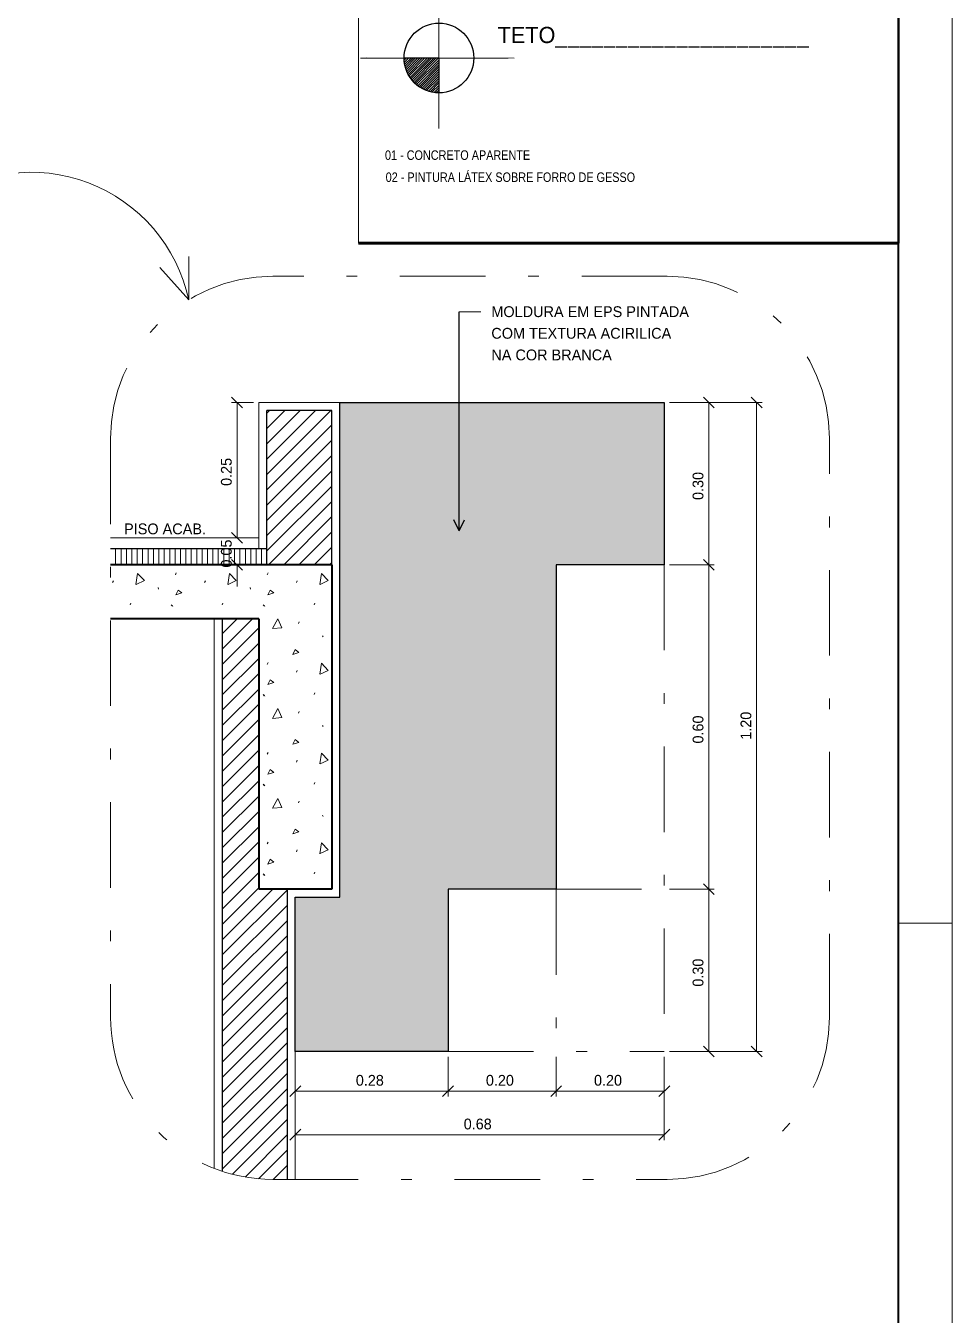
# Model space of a CAD drawing. Header units: metres. Extents: x 3.9 to 63.3, y 8 to 50.1.
# Drawn here: x 54.78 to 63.35, y 19.24 to 31.17 of the extents above; entities that cross this region are included whole.
import ezdxf
from ezdxf.enums import TextEntityAlignment as Align

# ---------------------------------------------------------------- set-up
doc = ezdxf.new("R2010")
doc.units = ezdxf.units.M
doc.header["$MEASUREMENT"] = 0
doc.linetypes.add('DGN Style 4', pattern=[1.582247, 0.790629, -0.395315, 0.000988287, -0.395315])
doc.layers.get('Defpoints').update_dxf_attribs({"lineweight": 0})
for name, color, linetype, lineweight in [('$1$23B - Cotas Aux 2', 7, 'Continuous', 0), ('11 - Acabamentos', 7, 'Continuous', 0), ('24 - Textos Gerais', 7, 'Continuous', 0), ('Level 12', 7, 'Continuous', 0), ('Level 15', 7, 'Continuous', 0), ('Level 24-1', 7, 'Continuous', 0), ('Level 3', 7, 'Continuous', 0), ('Level 63', 7, 'Continuous', 0), ('Level 7', 7, 'Continuous', 0)]:
    doc.layers.add(name, color=color, linetype=linetype, lineweight=lineweight)
doc.styles.add('Style-CIVIL', font='CIVIL.shx')
doc.styles.add('Style-INTL_ENGINEERING', font='INTL_ENGINEERING.shx')
doc.dimstyles.get("Standard").update_dxf_attribs({"dimtxt": 0.18, "dimasz": 0.18, "dimexe": 0.18, "dimexo": 0.0625, "dimgap": 0.09, "dimtad": 0, "dimtih": 1, "dimtoh": 1, "dimdec": 4, "dimzin": 1, "dimdsep": 46, "dimtxsty": 'Standard', "dimcen": 0, "dimadec": 0, "dimazin": 0, "dimtfac": 1, "dimtdec": 4, "dimtofl": 0, "dimtmove": 0, "dimatfit": 3, "dimfxl": 0, "dimtolj": 1, "dimtzin": 1, "dimarcsym": 0})

# ---------------------------------------------------------------- blocks, each defined once
blk = doc.blocks.new('*D632')
at = {"layer": 'Defpoints', "color": 2, "linetype": 'Continuous', "lineweight": 0}
for p, q in [((61.048, 26.231), (61.147, 26.132)), ((60.735, 26.182), (61.147, 26.182)), ((61.098, 26.182), (61.098, 23.182)), ((60.735, 23.182), (61.147, 23.182)), ((61.147, 23.132), (61.048, 23.231))]:
    blk.add_line(p, q, dxfattribs=at)
at = {"layer": 'Defpoints'}
for p in [(60.686, 26.182), (61.098, 24.682), (60.686, 23.182), (61.098, 23.182)]:
    blk.add_point(p, dxfattribs=at)
at = {"layer": 'Defpoints', "color": 2, "linetype": 'Continuous', "lineweight": 0, "style": 'Style-INTL_ENGINEERING'}
blk.add_text('0.60', height=0.0995, rotation=90, dxfattribs=at).set_placement((60.998, 24.529), align=Align.MIDDLE_LEFT)
blk = doc.blocks.new('_Oblique')
at = {"color": 0, "linetype": 'ByBlock', "lineweight": -2}
blk.add_line((0.5, 0.5), (-0.5, -0.5), dxfattribs=at)
blk = doc.blocks.new('*D633')
at = {"layer": 'Defpoints', "color": 2, "linetype": 'Continuous', "lineweight": 0}
for p, q in [((60.735, 23.182), (61.147, 23.182)), ((61.048, 23.231), (61.147, 23.132)), ((61.098, 23.182), (61.098, 21.682)), ((61.147, 21.632), (61.048, 21.731)), ((60.735, 21.682), (61.147, 21.682))]:
    blk.add_line(p, q, dxfattribs=at)
at = {"layer": 'Defpoints'}
for p in [(60.686, 23.182), (61.098, 22.432), (60.686, 21.682), (61.098, 21.682)]:
    blk.add_point(p, dxfattribs=at)
at = {"layer": 'Defpoints', "color": 2, "linetype": 'Continuous', "lineweight": 0, "style": 'Style-INTL_ENGINEERING'}
blk.add_text('0.30', height=0.0995, rotation=90, dxfattribs=at).set_placement((60.998, 22.281), align=Align.MIDDLE_LEFT)
blk = doc.blocks.new('*D631')
at = {"layer": 'Defpoints', "color": 2, "linetype": 'Continuous', "lineweight": 0}
for p, q in [((60.735, 27.682), (61.147, 27.682)), ((61.048, 27.731), (61.147, 27.632)), ((61.098, 27.682), (61.098, 26.182)), ((61.147, 26.132), (61.048, 26.231)), ((60.735, 26.182), (61.147, 26.182))]:
    blk.add_line(p, q, dxfattribs=at)
at = {"layer": 'Defpoints'}
for p in [(60.686, 27.682), (61.098, 26.932), (60.686, 26.182), (61.098, 26.182)]:
    blk.add_point(p, dxfattribs=at)
at = {"layer": 'Defpoints', "color": 2, "linetype": 'Continuous', "lineweight": 0, "style": 'Style-INTL_ENGINEERING'}
blk.add_text('0.30', height=0.0995, rotation=90, dxfattribs=at).set_placement((60.998, 26.781), align=Align.MIDDLE_LEFT)
blk = doc.blocks.new('*D634')
at = {"layer": 'Defpoints', "color": 2, "linetype": 'Continuous', "lineweight": 0}
for p, q in [((60.735, 27.682), (61.59, 27.682)), ((61.49, 27.731), (61.59, 27.632)), ((61.54, 27.682), (61.54, 21.682)), ((61.59, 21.632), (61.49, 21.731)), ((60.735, 21.682), (61.59, 21.682))]:
    blk.add_line(p, q, dxfattribs=at)
at = {"layer": 'Defpoints'}
for p in [(60.686, 27.682), (61.54, 24.682), (60.686, 21.682), (61.54, 21.682)]:
    blk.add_point(p, dxfattribs=at)
at = {"layer": 'Defpoints', "color": 2, "linetype": 'Continuous', "lineweight": 0, "style": 'Style-INTL_ENGINEERING'}
blk.add_text('1.20', height=0.0995, rotation=90, dxfattribs=at).set_placement((61.441, 24.564), align=Align.MIDDLE_LEFT)
blk = doc.blocks.new('*D636')
at = {"layer": 'Defpoints', "color": 2, "linetype": 'Continuous', "lineweight": 0}
for p, q in [((58.686, 21.632), (58.686, 21.266)), ((59.686, 21.632), (59.686, 21.266)), ((58.636, 21.266), (58.736, 21.365)), ((59.736, 21.365), (59.636, 21.266)), ((58.686, 21.315), (59.686, 21.315))]:
    blk.add_line(p, q, dxfattribs=at)
at = {"layer": 'Defpoints'}
for p in [(58.686, 21.682), (59.686, 21.682), (59.186, 21.315), (59.686, 21.315)]:
    blk.add_point(p, dxfattribs=at)
at = {"layer": 'Defpoints', "color": 2, "linetype": 'Continuous', "lineweight": 0, "style": 'Style-INTL_ENGINEERING'}
blk.add_text('0.20', height=0.0995, dxfattribs=at).set_placement((59.036, 21.415), align=Align.MIDDLE_LEFT)
blk = doc.blocks.new('*D637')
at = {"layer": 'Defpoints', "color": 2, "linetype": 'Continuous', "lineweight": 0}
for p, q in [((59.686, 21.632), (59.686, 21.266)), ((60.686, 21.632), (60.686, 21.266)), ((59.636, 21.266), (59.736, 21.365)), ((60.736, 21.365), (60.636, 21.266)), ((59.686, 21.315), (60.686, 21.315))]:
    blk.add_line(p, q, dxfattribs=at)
at = {"layer": 'Defpoints'}
for p in [(59.686, 21.682), (60.686, 21.682), (60.186, 21.315), (60.686, 21.315)]:
    blk.add_point(p, dxfattribs=at)
at = {"layer": 'Defpoints', "color": 2, "linetype": 'Continuous', "lineweight": 0, "style": 'Style-INTL_ENGINEERING'}
blk.add_text('0.20', height=0.0995, dxfattribs=at).set_placement((60.036, 21.415), align=Align.MIDDLE_LEFT)
blk = doc.blocks.new('*D635')
at = {"layer": 'Defpoints', "color": 2, "linetype": 'Continuous', "lineweight": 0}
for p, q in [((57.273, 21.632), (57.273, 21.266)), ((58.686, 21.632), (58.686, 21.266)), ((57.223, 21.266), (57.323, 21.365)), ((58.736, 21.365), (58.636, 21.266)), ((57.273, 21.315), (58.686, 21.315))]:
    blk.add_line(p, q, dxfattribs=at)
at = {"layer": 'Defpoints'}
for p in [(57.273, 21.682), (58.686, 21.682), (57.979, 21.315), (58.686, 21.315)]:
    blk.add_point(p, dxfattribs=at)
at = {"layer": 'Defpoints', "color": 2, "linetype": 'Continuous', "lineweight": 0, "style": 'Style-INTL_ENGINEERING'}
blk.add_text('0.28', height=0.0995, dxfattribs=at).set_placement((57.833, 21.415), align=Align.MIDDLE_LEFT)
blk = doc.blocks.new('*D638')
at = {"layer": 'Defpoints', "color": 2, "linetype": 'Continuous', "lineweight": 0}
for p, q in [((57.273, 21.632), (57.273, 20.862)), ((60.686, 21.632), (60.686, 20.862)), ((57.223, 20.862), (57.323, 20.962)), ((57.273, 20.912), (60.686, 20.912)), ((60.736, 20.962), (60.636, 20.862))]:
    blk.add_line(p, q, dxfattribs=at)
at = {"layer": 'Defpoints'}
for p in [(57.273, 21.682), (60.686, 21.682), (58.979, 20.912), (60.686, 20.912)]:
    blk.add_point(p, dxfattribs=at)
at = {"layer": 'Defpoints', "color": 2, "linetype": 'Continuous', "lineweight": 0, "style": 'Style-INTL_ENGINEERING'}
blk.add_text('0.68', height=0.0995, dxfattribs=at).set_placement((58.831, 21.011), align=Align.MIDDLE_LEFT)
blk = doc.blocks.new('TerminatorOpen')
at = {"color": 0, "linetype": 'ByBlock', "lineweight": -2}
for q in [(-1, 0.5), (-1, 0), (-1, -0.5)]:
    blk.add_line((0, 0), q, dxfattribs=at)
blk = doc.blocks.new('*U640')
at = {"layer": 'Level 24-1', "color": 7, "linetype": 'DGN Style 4', "lineweight": 13, "flags": 128}
for points in [[(1.824, 4.175), (-1.825, 4.175)], [(-3.324, 2.675), (-3.324, -2.675)], [(3.324, -2.695), (3.324, 2.675)], [(-1.824, -4.175), (1.825, -4.175)]]:
    blk.add_lwpolyline(points, dxfattribs=at)
at = {"layer": 'Level 24-1', "color": 7, "linetype": 'DGN Style 4', "lineweight": 13}
for centre, start, end in [((-1.825, 2.675), 90.0025, 180.0025), ((1.824, 2.675), 0.0025, 90.0025), ((-1.824, -2.675), 180.0025, 270.0025), ((1.825, -2.675), 270.0025, 0.0025)]:
    blk.add_arc(centre, 1.5, start, end, dxfattribs=at)
blk = doc.blocks.new('*D649')
at = {"layer": 'Defpoints', "color": 2, "linetype": 'Continuous', "lineweight": 0}
for p, q in [((56.734, 26.631), (56.734, 26.432)), ((56.784, 26.382), (56.684, 26.481)), ((56.886, 26.432), (56.684, 26.432)), ((56.684, 26.231), (56.784, 26.132)), ((56.961, 26.182), (56.684, 26.182)), ((56.734, 25.982), (56.734, 26.182))]:
    blk.add_line(p, q, dxfattribs=at)
at = {"layer": 'Defpoints'}
for p in [(56.936, 26.432), (56.734, 26.307), (56.734, 26.182), (57.011, 26.182)]:
    blk.add_point(p, dxfattribs=at)
at = {"layer": 'Defpoints', "color": 2, "linetype": 'Continuous', "lineweight": 0, "style": 'Style-INTL_ENGINEERING'}
blk.add_text('0.05', height=0.0995, rotation=90, dxfattribs=at).set_placement((56.635, 26.156), align=Align.MIDDLE_LEFT)
blk = doc.blocks.new('*D648')
at = {"layer": 'Defpoints', "color": 2, "linetype": 'Continuous', "lineweight": 0}
for p, q in [((56.684, 27.731), (56.784, 27.632)), ((56.886, 27.682), (56.684, 27.682)), ((56.734, 27.682), (56.734, 26.432)), ((56.784, 26.382), (56.684, 26.481)), ((56.886, 26.432), (56.684, 26.432))]:
    blk.add_line(p, q, dxfattribs=at)
at = {"layer": 'Defpoints'}
for p in [(56.936, 27.682), (56.734, 27.057), (56.734, 26.432), (56.936, 26.432)]:
    blk.add_point(p, dxfattribs=at)
at = {"layer": 'Defpoints', "color": 2, "linetype": 'Continuous', "lineweight": 0, "style": 'Style-INTL_ENGINEERING'}
blk.add_text('0.25', height=0.0995, rotation=90, dxfattribs=at).set_placement((56.635, 26.911), align=Align.MIDDLE_LEFT)
blk = doc.blocks.new('*U653')
at = {"layer": '24 - Textos Gerais', "color": 2, "linetype": 'Continuous', "lineweight": 0}
blk.add_line((-0.6886, 0.05), (-0.5886, 0.05), dxfattribs=at)
at = {"layer": '24 - Textos Gerais', "color": 2, "linetype": 'Continuous', "lineweight": 0, "insert": (-0.5398, 0.075), "char_height": 0.05, "attachment_point": 1, "line_spacing_factor": 1.2, "style": 'Style-CIVIL'}
blk.add_mtext('MOLDURA EM EPS PINTADA\\PCOM TEXTURA ACIRILICA\\PNA COR BRANCA\\P', dxfattribs=at)
blk = doc.blocks.new('*U678')
at = {"layer": 'Level 3', "color": 131, "linetype": 'Continuous', "lineweight": 0}
for p, q in [((-0.00125, -0.0128), (-0.00125, 0.0128)), ((-0.01463, 0.00023), (0.01269, 0.00022)), ((-0.00727, 0.00023), (-0.00767, -0.00018)), ((-0.00684, 0.00024), (-0.00763, -0.00057)), ((-0.00641, 0.00022), (-0.00757, -0.00093)), ((-0.00599, 0.00023), (-0.00751, -0.00129)), ((-0.00557, 0.00023), (-0.00741, -0.00161)), ((-0.00515, 0.00023), (-0.00731, -0.00195)), ((-0.00471, 0.00023), (-0.00719, -0.00225)), ((-0.00429, 0.00023), (-0.00705, -0.00255)), ((-0.00387, 0.00023), (-0.00691, -0.00281)), ((-0.00345, 0.00022), (-0.00677, -0.00309)), ((-0.00302, 0.00022), (-0.00659, -0.00336)), ((-0.00259, 0.00023), (-0.00642, -0.00358)), ((-0.00217, 0.00023), (-0.00625, -0.00386)), ((-0.00175, 0.00023), (-0.00604, -0.00407)), ((-0.00133, 0.00023), (-0.00583, -0.00429)), ((-0.00123, -0.0001), (-0.00563, -0.00449)), ((-0.00123, -0.00053), (-0.00539, -0.0047)), ((-0.00123, -0.00095), (-0.00517, -0.00489)), ((-0.00125, -0.0014), (-0.0049, -0.00509)), ((-0.00123, -0.0018), (-0.00467, -0.00523)), ((-0.00122, -0.00223), (-0.0044, -0.00539)), ((-0.00124, -0.00265), (-0.00411, -0.00554)), ((-0.00123, -0.00309), (-0.00383, -0.00566)), ((-0.00123, -0.00351), (-0.00353, -0.0058)), ((-0.00123, -0.00394), (-0.00321, -0.00591)), ((-0.00125, -0.00435), (-0.0029, -0.00601)), ((-0.00123, -0.00477), (-0.00255, -0.0061)), ((-0.00123, -0.00521), (-0.00217, -0.00616)), ((-0.00123, -0.00563), (-0.00181, -0.00619)), ((-0.00123, -0.00605), (-0.00141, -0.00621))]:
    blk.add_line(p, q, dxfattribs=at)
at = {"layer": 'Level 3', "color": 131, "linetype": 'Continuous', "lineweight": 13}
blk.add_line((0.00581, 0.00022), (0.00581, 0.00025), dxfattribs=at)
at = {"layer": 'Level 3', "color": 131, "linetype": 'Continuous', "lineweight": 0, "flags": 128}
blk.add_lwpolyline([(-0.00123, 0.00023), (-0.00124, -0.00623), (-0.00125, -0.00622, -0.414523), (-0.0077, 0.00022), (-0.00768, 0.00023)], format="xyb", close=True, dxfattribs=at)
at = {"layer": 'Level 3', "color": 131, "linetype": 'Continuous', "lineweight": 30}
blk.add_circle((-0.00125, 0.00023), 0.00645, dxfattribs=at)
blk = doc.blocks.new('*U679')
at = {"layer": 'Level 3', "color": 131, "linetype": 'Continuous', "lineweight": 0}
for p, q in [((-0.00017, -0.01279), (-0.00017, 0.01281)), ((-0.0002, 0.00567), (0.00074, 0.0066)), ((-0.0002, 0.00482), (0.00147, 0.00646)), ((-0.0002, 0.00396), (0.00211, 0.00625)), ((-0.0002, 0.00183), (0.00348, 0.00552)), ((-0.0002, 0.00139), (0.00374, 0.00534)), ((-0.00019, 0.00609), (0.0004, 0.00665)), ((-0.00019, 0.00523), (0.00113, 0.00653)), ((-0.00019, 0.00438), (0.0018, 0.00636)), ((-0.00019, 0.00311), (0.00269, 0.006)), ((-0.00019, 0.00269), (0.00296, 0.00583)), ((-0.00019, 0.00225), (0.00325, 0.00567)), ((-0.00019, 0.00097), (0.00397, 0.00513)), ((-0.00019, 0.00057), (0.00419, 0.00495)), ((-0.00018, 0.0065), (-0.00002, 0.00666)), ((-0.00018, 0.00354), (0.00241, 0.00611)), ((-0.0001, 0.00021), (0.00441, 0.00474)), ((0.00031, 0.00023), (0.0046, 0.00451)), ((0.00075, 0.00021), (0.00483, 0.00429)), ((0.00117, 0.00023), (0.00498, 0.00403)), ((0.00161, 0.00023), (0.00517, 0.0038)), ((0.00203, 0.00025), (0.00535, 0.00353)), ((0.00244, 0.00021), (0.00549, 0.00328)), ((0.00286, 0.00022), (0.00565, 0.00299)), ((0.00329, 0.00025), (0.00577, 0.0027)), ((0.00372, 0.00022), (0.00589, 0.00239)), ((0.01377, 0.00023), (-0.01381, 0.00021)), ((0.00414, 0.00022), (0.00598, 0.00207)), ((0.00456, 0.00023), (0.00609, 0.00174)), ((0.00501, 0.00021), (0.00615, 0.00138)), ((0.0054, 0.00021), (0.00623, 0.00103)), ((0.00585, 0.00025), (0.00625, 0.00066))]:
    blk.add_line(p, q, dxfattribs=at)
at = {"layer": 'Level 3', "color": 131, "linetype": 'Continuous', "lineweight": 13}
blk.add_line((-0.00723, 0.00021), (-0.00722, 0.00023), dxfattribs=at)
at = {"layer": 'Level 3', "color": 131, "linetype": 'Continuous', "lineweight": 0, "extrusion": (0, 0, -1), "flags": 128}
blk.add_lwpolyline([(0.00017, 0.00022), (0.00019, 0.00667), (0.0002, 0.00668, 0.414523), (-0.00625, 0.00023), (-0.00627, 0.00023)], format="xyb", close=True, dxfattribs=at)
at = {"layer": 'Level 3', "color": 131, "linetype": 'Continuous', "lineweight": 30, "extrusion": (0, 0, -1)}
blk.add_circle((0.0002, 0.00024), 0.00645, dxfattribs=at)
blk = doc.blocks.new('*U680')
at = {"layer": 'Level 3', "color": 131, "linetype": 'Continuous', "lineweight": 0}
for p, q in [((-0.0013, -0.01279), (-0.0013, 0.01282)), ((-0.00128, 0.00055), (-0.00568, 0.00493)), ((-0.00128, 0.00098), (-0.00543, 0.00515)), ((-0.00128, 0.00139), (-0.00522, 0.00533)), ((-0.00128, 0.00181), (-0.00496, 0.00551)), ((-0.00128, 0.00225), (-0.00472, 0.00568)), ((-0.00128, 0.00267), (-0.00444, 0.00583)), ((-0.00128, 0.0031), (-0.00418, 0.00598)), ((-0.00128, 0.00352), (-0.00388, 0.00611)), ((-0.00128, 0.00395), (-0.00357, 0.00623)), ((-0.00127, 0.00437), (-0.00327, 0.00635)), ((-0.00128, 0.00479), (-0.00294, 0.00646)), ((-0.00128, 0.00521), (-0.0026, 0.00654)), ((-0.00128, 0.00565), (-0.00222, 0.0066)), ((-0.00127, 0.00607), (-0.00186, 0.00663)), ((-0.00128, 0.0065), (-0.00146, 0.00665)), ((-0.00519, 0.00022), (-0.00736, 0.00239)), ((-0.00475, 0.00021), (-0.00724, 0.0027)), ((-0.00434, 0.00021), (-0.00712, 0.00299)), ((-0.00392, 0.00021), (-0.00696, 0.00326)), ((-0.0035, 0.00021), (-0.00681, 0.00353)), ((-0.00308, 0.00021), (-0.00664, 0.0038)), ((-0.00266, 0.00021), (-0.00647, 0.00403)), ((-0.00222, 0.00021), (-0.0063, 0.0043)), ((-0.0018, 0.00021), (-0.00608, 0.00451)), ((-0.00138, 0.00023), (-0.00588, 0.00473)), ((-0.01468, 0.00022), (0.01264, 0.00021)), ((-0.00732, 0.00022), (-0.00772, 0.00061)), ((-0.00688, 0.00022), (-0.00768, 0.00101)), ((-0.00646, 0.00022), (-0.00762, 0.00137)), ((-0.00604, 0.00021), (-0.00755, 0.00173)), ((-0.00561, 0.00022), (-0.00745, 0.00205))]:
    blk.add_line(p, q, dxfattribs=at)
at = {"layer": 'Level 3', "color": 131, "linetype": 'Continuous', "lineweight": 13}
blk.add_line((0.00576, 0.00021), (0.00576, 0.00024), dxfattribs=at)
at = {"layer": 'Level 3', "color": 131, "linetype": 'Continuous', "lineweight": 0, "extrusion": (0, 0, -1), "flags": 128}
blk.add_lwpolyline([(0.0013, 0.00022), (0.00128, 0.00669), (0.00129, 0.00667, -0.414523), (0.00775, 0.00022), (0.00774, 0.00022)], format="xyb", close=True, dxfattribs=at)
at = {"layer": 'Level 3', "color": 131, "linetype": 'Continuous', "lineweight": 30, "extrusion": (0, 0, -1)}
blk.add_circle((0.0013, 0.00022), 0.00645, dxfattribs=at)
blk = doc.blocks.new('*U677')
at = {"layer": 'Level 3', "color": 131, "linetype": 'Continuous', "lineweight": 13}
for p, q in [((-0.04999, -0.08064), (-0.04999, 0.08064)), ((0.05001, -0.08063), (0.05, 0.08061))]:
    blk.add_line(p, q, dxfattribs=at)
at = {"layer": 'Level 3', "color": 131, "linetype": 'Continuous', "lineweight": 140}
for p, q in [((-0.04999, 0.08064), (0.04986, 0.08062)), ((-0.05, 0.07063), (0.04986, 0.07061)), ((-0.05, -0.08064), (0.05001, -0.08063))]:
    blk.add_line(p, q, dxfattribs=at)
at = {"layer": 'Level 3', "color": 131, "linetype": 'Continuous', "lineweight": 0}
blk.add_line((-0.0223, -0.0464), (-0.04962, -0.0464), dxfattribs=at)
at = {"layer": 'Level 3', "color": 131, "linetype": 'Continuous', "lineweight": 30, "extrusion": (0, 0, -1), "xscale": 1.000000000173473, "yscale": 1.000000000173473, "zscale": 1.000000000173473, "rotation": 359.9989327811293}
for name, p in [('*U679', (0.03585, 0.05522)), ('*U680', (0.03697, 0.00127))]:
    blk.add_blockref(name, p, dxfattribs=at)
at = {"layer": 'Level 3', "color": 131, "linetype": 'Continuous', "lineweight": 30, "xscale": 1.000000000097578, "yscale": 1.000000000097578, "zscale": 1.000000000097578, "rotation": 0.0008004141529982}
blk.add_blockref('*U678', (-0.03387, -0.04662), dxfattribs=at)
at = {"layer": 'Level 3', "color": 131, "linetype": 'Continuous', "lineweight": 13, "style": 'Style-INTL_ENGINEERING'}
for s, height, width, p in [('01 - PORCELANATO', 0.0017599, 0.852311, (-0.04569, 0.03789)), ('02 - CERAMICA', 0.0017599, 0.852341, (-0.04569, 0.0339)), ('03 - CIMENTADO', 0.0017599, 0.852341, (-0.04566, 0.02985)), ('04 - PISO MORTO', 0.0017599, 0.852341, (-0.04567, 0.02585)), ('05 - GRAMADO', 0.0017599, 0.852341, (-0.04566, 0.02186)), ('06 - PEDRA PORTUGUESA COM DETALHES', 0.0017598, 0.85237, (-0.04565, 0.01787)), ('01 - PORCELANATO', 0.0017599, 0.852311, (-0.04564, -0.01602)), ('02 - CERAMICA', 0.0017599, 0.852311, (-0.04576, -0.01994)), ('03 - TEXTURA ACRILICA', 0.0017599, 0.852311, (-0.04577, -0.02395)), ('04 - PINTURA ACRILICA', 0.0017599, 0.852311, (-0.04567, -0.02809)), ('01 - CONCRETO APARENTE', 0.0017599, 0.852311, (-0.04511, -0.06523)), ('02 - PINTURA LÁTEX SOBRE FORRO DE GESSO', 0.0017599, 0.852341, (-0.04498, -0.06931))]:
    blk.add_text(s, height=height, rotation=0.0007, dxfattribs=dict(at, width=width)).set_placement(p)
at = {"layer": 'Level 3', "color": 131, "linetype": 'Continuous', "lineweight": 40, "style": 'Style-INTL_ENGINEERING'}
for tag, p in [('*U680_389559', (-0.03183, 0.07374)), ('*U680_389560', (-0.02439, 0.0585)), ('*U680_389600', (-0.02435, 0.00371)), ('*U680_389601', (-0.02428, -0.04363))]:
    blk.add_attdef(tag, p, '', height=0.003, rotation=0.0007, dxfattribs=at)

msp = doc.modelspace()

# ---------------------------------------------------------------- hatches: boundary and pattern name
at = {"layer": '11 - Acabamentos', "linetype": 'Continuous', "lineweight": 0}
h = msp.add_hatch(dxfattribs=at)
h.set_pattern_fill('HONEY', color=8, style=0)
h.set_pattern_definition([(0, (59.7053, 24.21538), (-0.24, -0.32), [0.08, -0.16]), (63.435, (59.7853, 24.21538), (-0.24, -0.64), [0.089443, -0.98387]), (116.565, (59.8253, 24.29538), (-0.24, 0.64), [0.089443, -0.98387]), (180, (59.7853, 24.37538), (-0.24, -0.32), [0.08, -0.16]), (-116.565, (59.7053, 24.37538), (-0.24, -0.64), [0.089443, -0.98387]), (-63.435, (59.6653, 24.29538), (-0.24, 0.64), [0.089443, -0.98387]), (0, (59.7053, 24.37538), (-0.24, -0.32), [0.08, -0.16]), (63.435, (59.7853, 24.37538), (-0.24, -0.64), [0.089443, -0.98387]), (0, (59.8253, 24.29538), (-0.24, -0.32), [0.04, -0.2]), (0, (59.6253, 24.29538), (-0.24, -0.32), [0.04, -0.2]), (63.435, (59.6653, 24.29538), (-0.24, -0.64), [0.089443, -0.98387]), (116.565, (59.7053, 24.37538), (-0.24, 0.64), [0.089443, -0.98387]), (-63.435, (59.6653, 24.45538), (-0.24, 0.64), [0.089443, -0.98387]), (180, (59.8653, 24.29538), (-0.24, -0.32), [0.04, -0.2]), (-116.565, (59.8253, 24.29538), (-0.24, -0.64), [0.089443, -0.98387]), (-63.435, (59.7853, 24.21538), (-0.24, 0.64), [0.089443, -0.98387]), (63.435, (59.6653, 24.13538), (-0.24, -0.64), [0.089443, -0.98387]), (116.565, (59.7053, 24.21538), (-0.24, 0.64), [0.089443, -0.98387]), (180, (59.6653, 24.29538), (-0.24, -0.32), [0.04, -0.2]), (-116.565, (59.8253, 24.45538), (-0.24, -0.64), [0.089443, -0.98387]), (-63.435, (59.7853, 24.37538), (-0.24, 0.64), [0.089443, -0.98387]), (0, (59.8253, 24.45538), (-0.24, -0.32), [0.04, -0.2]), (180, (59.6653, 24.45538), (-0.24, -0.32), [0.04, -0.2])])
h.paths.add_polyline_path([(57.273, 23.107), (57.686, 23.107), (57.686, 27.682), (60.686, 27.682), (60.686, 26.182), (59.686, 26.182), (59.686, 23.182), (58.686, 23.182), (58.686, 21.682), (57.273, 21.682)])

# ---------------------------------------------------------------- linework, layer by layer
at = {"layer": '$1$23B - Cotas Aux 2', "color": 7, "linetype": 'Continuous', "lineweight": 30, "ltscale": 5}
for p, q in [((56.598, 25.682), (56.598, 20.573)), ((57.198, 23.182), (57.198, 20.498))]:
    msp.add_line(p, q, dxfattribs=at)
at = {"layer": '11 - Acabamentos', "color": 30, "linetype": 'Continuous', "lineweight": 13}
for p, q in [((56.936, 26.332), (56.936, 27.682)), ((57.686, 27.682), (56.936, 27.682)), ((55.564, 26.432), (56.936, 26.432)), ((56.523, 25.682), (56.523, 20.6)), ((57.273, 23.107), (57.273, 20.498)), ((57.686, 23.107), (57.273, 23.107))]:
    msp.add_line(p, q, dxfattribs=at)
at = {"layer": '11 - Acabamentos', "color": 30, "linetype": 'Continuous', "lineweight": 30}
msp.add_line((55.564, 26.332), (57.011, 26.332), dxfattribs=at)
at = {"layer": '11 - Acabamentos', "color": 30, "linetype": 'Continuous', "lineweight": 30, "flags": 128}
msp.add_lwpolyline([(57.273, 23.107), (57.686, 23.107), (57.686, 27.682), (60.686, 27.682), (60.686, 26.182), (59.686, 26.182), (59.686, 23.182), (58.686, 23.182), (58.686, 21.682), (57.273, 21.682)], close=True, dxfattribs=at)
at = {"layer": '24 - Textos Gerais', "color": 2, "linetype": 'Continuous', "lineweight": 0}
for q in [(56.287, 29.033), (56.021, 28.931)]:
    msp.add_line((56.287, 28.632), q, dxfattribs=at)
at = {"layer": '24 - Textos Gerais', "color": 2, "linetype": 'Continuous', "lineweight": 0, "extrusion": (0, 0, -1)}
msp.add_arc((-54.827, 28.317), 1.494, 53.8681, 167.8316, dxfattribs=at)
at = {"layer": 'Defpoints', "color": 1, "linetype": 'Continuous', "lineweight": 40}
for p, q in [((57.611, 26.182), (55.564, 26.182)), ((57.611, 26.182), (57.611, 23.182)), ((56.936, 25.682), (55.564, 25.682)), ((56.936, 25.682), (56.936, 23.182)), ((57.611, 23.182), (56.936, 23.182))]:
    msp.add_line(p, q, dxfattribs=at)
at = {"layer": 'Level 15', "color": 8, "linetype": 'Continuous', "lineweight": 0}
for p, q in [((57.011, 27.017), (57.601, 27.607)), ((57.011, 27.158), (57.46, 27.607)), ((57.011, 27.3), (57.318, 27.607)), ((57.011, 27.441), (57.177, 27.607)), ((57.011, 27.582), (57.035, 27.607)), ((57.011, 26.875), (57.611, 27.475)), ((57.011, 26.734), (57.611, 27.334)), ((57.011, 26.592), (57.611, 27.192)), ((57.011, 26.451), (57.611, 27.051)), ((57.011, 26.31), (57.611, 26.91)), ((57.024, 26.182), (57.611, 26.768)), ((57.166, 26.182), (57.611, 26.627)), ((57.307, 26.182), (57.611, 26.485)), ((55.611, 26.182), (55.611, 26.332)), ((55.661, 26.182), (55.661, 26.332)), ((55.711, 26.182), (55.711, 26.332)), ((55.761, 26.182), (55.761, 26.332)), ((55.811, 26.182), (55.811, 26.332)), ((55.861, 26.182), (55.861, 26.332)), ((55.911, 26.182), (55.911, 26.332)), ((55.961, 26.182), (55.961, 26.332)), ((56.011, 26.182), (56.011, 26.332)), ((56.061, 26.182), (56.061, 26.332)), ((56.111, 26.182), (56.111, 26.332)), ((56.161, 26.182), (56.161, 26.332)), ((56.211, 26.182), (56.211, 26.332)), ((56.261, 26.182), (56.261, 26.332)), ((56.311, 26.182), (56.311, 26.332)), ((56.361, 26.182), (56.361, 26.332)), ((56.411, 26.182), (56.411, 26.332)), ((56.461, 26.182), (56.461, 26.332)), ((56.511, 26.182), (56.511, 26.332)), ((56.561, 26.182), (56.561, 26.332)), ((56.611, 26.182), (56.611, 26.332)), ((56.661, 26.182), (56.661, 26.332)), ((56.711, 26.182), (56.711, 26.332)), ((56.761, 26.182), (56.761, 26.332)), ((56.811, 26.182), (56.811, 26.332)), ((56.861, 26.182), (56.861, 26.332)), ((56.911, 26.182), (56.911, 26.332)), ((56.961, 26.182), (56.961, 26.332)), ((57.449, 26.182), (57.611, 26.344)), ((57.59, 26.182), (57.611, 26.203)), ((55.583, 26.018), (55.59, 26.034)), ((56.164, 26.09), (56.171, 26.106)), ((56.434, 26.018), (56.441, 26.034)), ((57.014, 26.09), (57.022, 26.106)), ((57.284, 26.018), (57.291, 26.034)), ((56.005, 25.973), (56.007, 25.957)), ((56.856, 25.973), (56.858, 25.957)), ((55.744, 25.812), (55.752, 25.827)), ((56.126, 25.812), (56.133, 25.801)), ((56.133, 25.807), (56.141, 25.797)), ((56.595, 25.812), (56.602, 25.827)), ((56.977, 25.812), (56.984, 25.801)), ((56.984, 25.807), (56.991, 25.797)), ((57.446, 25.812), (57.453, 25.827)), ((56.598, 25.402), (56.877, 25.682)), ((56.598, 25.544), (56.736, 25.682)), ((57.302, 25.639), (57.309, 25.655)), ((56.598, 25.261), (56.936, 25.599)), ((57.524, 25.525), (57.531, 25.515)), ((56.598, 25.119), (56.936, 25.457)), ((56.598, 24.978), (56.936, 25.316)), ((57.014, 25.261), (57.022, 25.277)), ((56.598, 24.837), (56.936, 25.175)), ((57.284, 25.188), (57.291, 25.204)), ((56.598, 24.695), (56.936, 25.033)), ((56.977, 24.982), (56.984, 24.971)), ((56.984, 24.978), (56.991, 24.967)), ((57.446, 24.982), (57.453, 24.998)), ((56.598, 24.554), (56.936, 24.892)), ((57.302, 24.809), (57.309, 24.825)), ((56.598, 24.412), (56.936, 24.75)), ((57.524, 24.696), (57.531, 24.685)), ((56.598, 24.271), (56.936, 24.609)), ((56.598, 24.129), (56.936, 24.468)), ((57.014, 24.431), (57.022, 24.447)), ((56.598, 23.988), (56.936, 24.326)), ((57.284, 24.358), (57.291, 24.374)), ((56.598, 23.847), (56.936, 24.185)), ((56.977, 24.152), (56.984, 24.142)), ((56.984, 24.148), (56.991, 24.138)), ((57.446, 24.152), (57.453, 24.168)), ((56.598, 23.705), (56.936, 24.043)), ((57.302, 23.98), (57.309, 23.996)), ((56.598, 23.564), (56.936, 23.902)), ((57.524, 23.866), (57.531, 23.855)), ((56.598, 23.422), (56.936, 23.76)), ((56.598, 23.281), (56.936, 23.619)), ((57.014, 23.601), (57.022, 23.617)), ((57.284, 23.529), (57.291, 23.545)), ((56.598, 23.139), (56.936, 23.478)), ((56.598, 22.998), (56.936, 23.336)), ((56.977, 23.323), (56.984, 23.312)), ((56.984, 23.319), (56.991, 23.308)), ((57.446, 23.323), (57.453, 23.339)), ((56.598, 22.857), (56.936, 23.195)), ((56.598, 22.715), (57.064, 23.182)), ((56.598, 22.574), (57.198, 23.174)), ((56.598, 22.432), (57.198, 23.032)), ((56.598, 22.291), (57.198, 22.891)), ((56.598, 22.15), (57.198, 22.75)), ((56.598, 22.008), (57.198, 22.608)), ((56.598, 21.867), (57.198, 22.467)), ((56.598, 21.725), (57.198, 22.325)), ((56.598, 21.584), (57.198, 22.184)), ((56.598, 21.442), (57.198, 22.042)), ((56.598, 21.301), (57.198, 21.901)), ((56.598, 21.16), (57.198, 21.76)), ((56.598, 21.018), (57.198, 21.618)), ((56.598, 20.877), (57.198, 21.477)), ((56.598, 20.735), (57.198, 21.335)), ((56.598, 20.594), (57.198, 21.194)), ((56.691, 20.546), (57.198, 21.052)), ((56.808, 20.521), (57.198, 20.911)), ((56.933, 20.504), (57.198, 20.77)), ((57.068, 20.499), (57.198, 20.628))]:
    msp.add_line(p, q, dxfattribs=at)
at = {"layer": 'Level 15', "color": 2, "linetype": 'DGN Style 4', "lineweight": 0}
for p, q in [((60.686, 26.182), (60.686, 21.682)), ((59.686, 23.182), (59.686, 21.682)), ((59.686, 23.182), (60.686, 23.182)), ((58.686, 21.682), (60.686, 21.682))]:
    msp.add_line(p, q, dxfattribs=at)
at = {"layer": 'Level 15', "color": 8, "linetype": 'Continuous', "lineweight": 0, "flags": 128}
for points in [[(55.799, 25.999), (55.813, 26.101), (55.877, 26.035), (55.801, 26)], [(56.65, 25.999), (56.664, 26.101), (56.727, 26.035), (56.651, 26)], [(57.5, 25.999), (57.515, 26.101), (57.578, 26.035), (57.502, 26)], [(56.167, 25.904), (56.189, 25.948), (56.224, 25.922), (56.167, 25.904)], [(57.018, 25.904), (57.039, 25.948), (57.075, 25.922), (57.018, 25.904)], [(57.062, 25.591), (57.11, 25.682), (57.148, 25.598), (57.064, 25.591)], [(57.249, 25.352), (57.271, 25.397), (57.306, 25.37), (57.249, 25.352)], [(57.5, 25.17), (57.515, 25.271), (57.578, 25.205), (57.502, 25.17)], [(57.018, 25.074), (57.039, 25.119), (57.075, 25.092), (57.018, 25.074)], [(57.062, 24.761), (57.11, 24.852), (57.148, 24.769), (57.064, 24.761)], [(57.249, 24.523), (57.271, 24.567), (57.306, 24.54), (57.249, 24.523)], [(57.5, 24.34), (57.515, 24.441), (57.578, 24.376), (57.502, 24.34)], [(57.018, 24.245), (57.039, 24.289), (57.075, 24.262), (57.018, 24.245)], [(57.062, 23.932), (57.11, 24.022), (57.148, 23.939), (57.064, 23.932)], [(57.249, 23.693), (57.271, 23.737), (57.306, 23.711), (57.249, 23.693)], [(57.5, 23.51), (57.515, 23.612), (57.578, 23.546), (57.502, 23.511)], [(57.018, 23.415), (57.039, 23.459), (57.075, 23.433), (57.018, 23.415)]]:
    msp.add_lwpolyline(points, dxfattribs=at)
at = {"layer": 'Level 63', "color": 131, "linetype": 'Continuous', "lineweight": 40}
msp.add_line((62.85, 49.569), (62.85, 8.518), dxfattribs=at)
at = {"layer": 'Level 63', "color": 131, "linetype": 'Continuous', "lineweight": 13}
msp.add_line((63.349, 22.868), (62.85, 22.869), dxfattribs=at)
at = {"layer": 'Level 63', "color": 131, "linetype": 'Continuous', "lineweight": 0, "flags": 128}
msp.add_lwpolyline([(63.349, 50.069), (3.899, 50.069), (3.899, 8.019), (63.349, 8.019)], close=True, dxfattribs=at)
at = {"layer": 'Level 7', "color": 7, "linetype": 'Continuous', "lineweight": 30, "ltscale": 5}
for p, q in [((57.011, 26.182), (57.011, 27.607)), ((57.611, 27.607), (57.011, 27.607)), ((57.611, 26.182), (57.611, 27.607))]:
    msp.add_line(p, q, dxfattribs=at)

# ---------------------------------------------------------------- block references
at = {"layer": '24 - Textos Gerais', "color": 2, "linetype": 'Continuous', "lineweight": 0, "xscale": 2, "yscale": 2, "zscale": 2}
msp.add_blockref('*U653', (60.166, 28.422), dxfattribs=at)
at = {"layer": 'Level 24-1', "color": 7, "linetype": 'DGN Style 4', "lineweight": 13}
msp.add_blockref('*U640', (58.889, 24.674), dxfattribs=at)
at = {"layer": 'Level 3', "color": 131, "linetype": 'Continuous', "lineweight": 40, "xscale": 50, "yscale": 50, "zscale": 50}
msp.add_blockref('*U677', (60.358, 33.187), dxfattribs=at).add_auto_attribs({'*U680_389559': 'QUADRO_DE_ESPECIFICACOES', '*U680_389560': 'PISO___________________', '*U680_389600': 'PAREDE_____________________', '*U680_389601': 'TETO_____________________'})

# ---------------------------------------------------------------- texts
at = {"layer": 'Level 12', "color": 2, "linetype": 'Continuous', "lineweight": 13, "insert": (56.068, 26.513), "char_height": 0.1, "attachment_point": 5, "line_spacing_factor": 1.200006, "style": 'Style-INTL_ENGINEERING'}
msp.add_mtext('PISO ACAB.\\P', dxfattribs=at)

# ---------------------------------------------------------------- dimensions: what is measured, and where the dimension line sits
at = {"layer": 'Defpoints', "color": 2, "linetype": 'Continuous', "lineweight": 0}
for base, p1, p2, picture, middle in [((56.734, 26.432), (56.936, 27.682), (56.936, 26.432), '*D648', (56.734, 27.057)), ((61.098, 26.182), (60.686, 27.682), (60.686, 26.182), '*D631', (61.098, 26.932)), ((61.54, 21.682), (60.686, 27.682), (60.686, 21.682), '*D634', (61.54, 24.682)), ((56.734, 26.182), (56.936, 26.432), (57.011, 26.182), '*D649', (56.734, 26.307)), ((61.098, 23.182), (60.686, 26.182), (60.686, 23.182), '*D632', (61.098, 24.682)), ((61.098, 21.682), (60.686, 23.182), (60.686, 21.682), '*D633', (61.098, 22.432))]:
    dim = msp.add_linear_dim(base=base, p1=p1, p2=p2, angle=270, dimstyle='Standard', override={"dimtxt": 0.0995, "dimasz": 0.0995, "dimexe": 0.0495, "dimexo": 0.0495, "dimgap": 0.0495, "dimtad": 1, "dimtih": 0, "dimtoh": 0, "dimdec": 2, "dimlfac": 0.2, "dimzin": 3, "dimtxsty": 'Style-INTL_ENGINEERING', "dimblk": 'Oblique', "dimclre": 2, "dimtdec": 2, "dimatfit": 1, "dimfrac": 2, "dimtolj": 0, "dimtzin": 3, "dimlwe": 0}, dxfattribs=at)
    dim.commit()
    dim.dimension.update_dxf_attribs({"geometry": picture, "text_midpoint": middle})
for base, p1, p2, picture, middle in [((58.686, 21.315), (57.273, 21.682), (58.686, 21.682), '*D635', (57.979, 21.315)), ((60.686, 20.912), (57.273, 21.682), (60.686, 21.682), '*D638', (58.979, 20.912)), ((59.686, 21.315), (58.686, 21.682), (59.686, 21.682), '*D636', (59.186, 21.315)), ((60.686, 21.315), (59.686, 21.682), (60.686, 21.682), '*D637', (60.186, 21.315))]:
    dim = msp.add_linear_dim(base=base, p1=p1, p2=p2, dimstyle='Standard', override={"dimtxt": 0.0995, "dimasz": 0.0995, "dimexe": 0.0495, "dimexo": 0.0495, "dimgap": 0.0495, "dimtad": 1, "dimtih": 0, "dimtoh": 0, "dimdec": 2, "dimlfac": 0.2, "dimzin": 3, "dimtxsty": 'Style-INTL_ENGINEERING', "dimblk": 'Oblique', "dimclre": 2, "dimtdec": 2, "dimatfit": 1, "dimfrac": 2, "dimtolj": 0, "dimtzin": 3, "dimlwe": 0}, dxfattribs=at)
    dim.commit()
    dim.dimension.update_dxf_attribs({"geometry": picture, "text_midpoint": middle})

# ---------------------------------------------------------------- leaders
at = {"layer": 'Level 12', "color": 2, "linetype": 'Continuous', "lineweight": 0}
msp.add_leader([(58.789, 26.497), (58.789, 28.522)], dimstyle='Standard', override={"dimtxt": 0.1, "dimasz": 0.1, "dimgap": 0, "dimtad": 1, "dimtxsty": 'Style-CIVIL', "dimldrblk": 'TerminatorOpen'}, dxfattribs=at)

doc.saveas('drawing.dxf')
